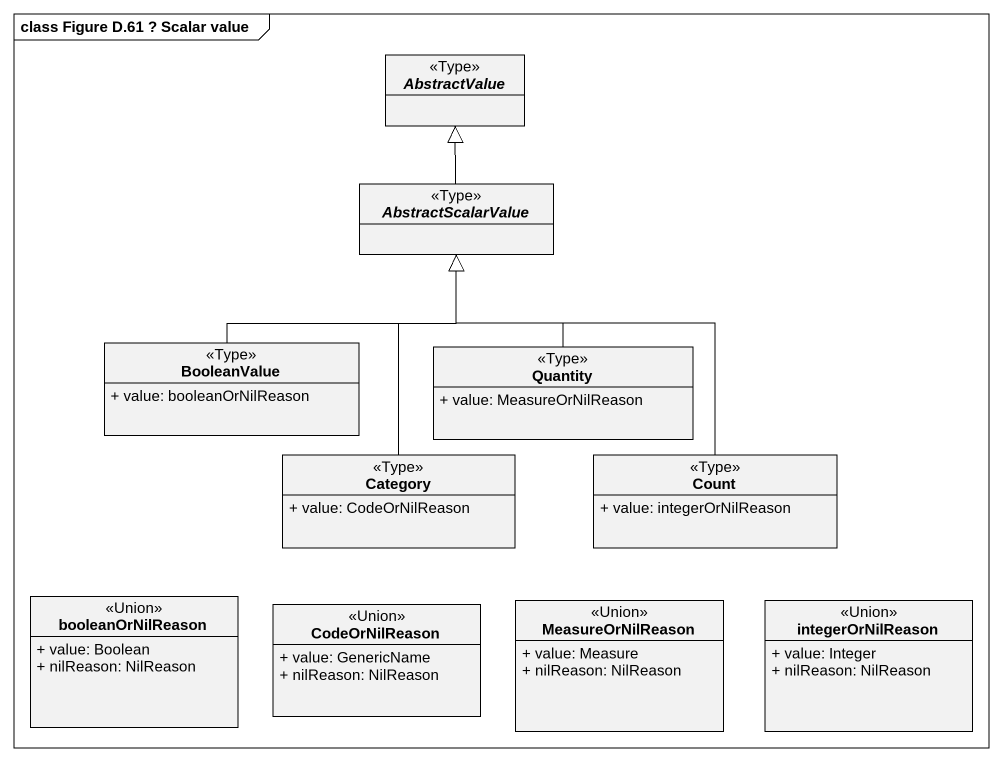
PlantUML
@startuml
mainframe class Figure D.61 ? Scalar value
hide circle
hide empty members
skinparam classAttributeIconSize 0
abstract class AbstractValue <<Type>>
abstract class AbstractScalarValue <<Type>>
class BooleanValue <<Type>> {
  + value: booleanOrNilReason
}
class Quantity <<Type>> {
  + value: MeasureOrNilReason
}
class Category <<Type>> {
  + value: CodeOrNilReason
}
class Count <<Type>> {
  + value: integerOrNilReason
}
class booleanOrNilReason <<Union>> {
  + value: Boolean
  + nilReason: NilReason
}
class CodeOrNilReason <<Union>> {
  + value: GenericName
  + nilReason: NilReason
}
class MeasureOrNilReason <<Union>> {
  + value: Measure
  + nilReason: NilReason
}
class integerOrNilReason <<Union>> {
  + value: Integer
  + nilReason: NilReason
}
AbstractScalarValue -up-|> AbstractValue
BooleanValue -up-|> AbstractScalarValue
Quantity -up-|> AbstractScalarValue
Category -up-|> AbstractScalarValue
Count -up-|> AbstractScalarValue
@enduml
